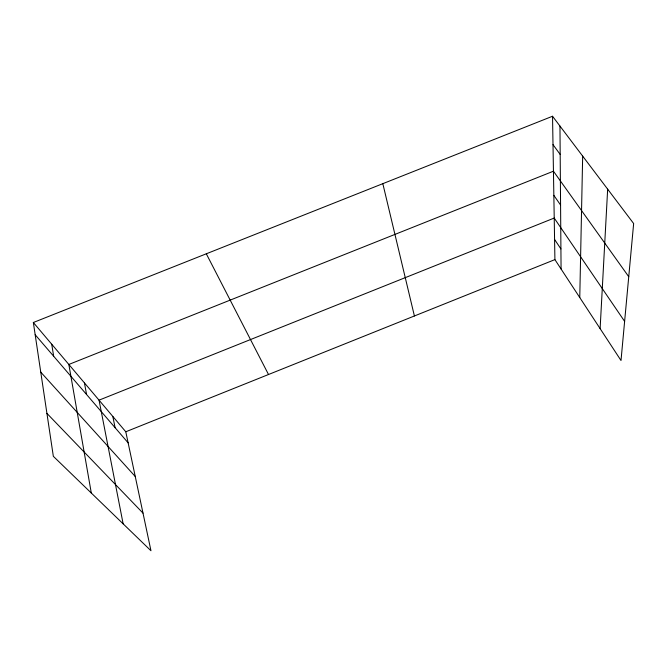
<?xml version="1.0" encoding="UTF-8"?>
<svg xmlns="http://www.w3.org/2000/svg" width="667" height="667" viewBox="0 0 667 667"><rect width="100%" height="100%" fill="white"/><g stroke="black" fill="none" stroke-linecap="round" stroke-linejoin="round"><path stroke-width="1" d="M579.765 297.557L582.666 156.095M600.117 328.623L607.662 189.161M125.788 431.774L554.911 259.605L552.534 116.25L33.35 322.503L53.335 456.311L150.967 550.75L125.788 431.774L33.35 322.503M46.923 413.382L143.005 513.123M40.762 372.144L135.251 476.488M35.176 334.734L128.139 442.855M552.534 116.25L633.65 223.545L621.01 360.513L554.911 259.605M553.01 144.656L560.18 154.444M628.748 276.705L553.443 171.202L68.843 364.457L91.304 493.03M553.843 195.356L560.572 205.011M624.62 321.377L554.219 218.051L99.041 400.158L123.137 523.828M554.577 239.436L560.914 248.933M206.311 253.793L268.509 374.512M382.825 183.667L414.407 315.975M112.815 416.433L115.108 427.705M84.417 382.866L86.577 394.514M51.709 344.205L53.668 356.236M559.963 126.071L561.072 269.009"/></g></svg>
